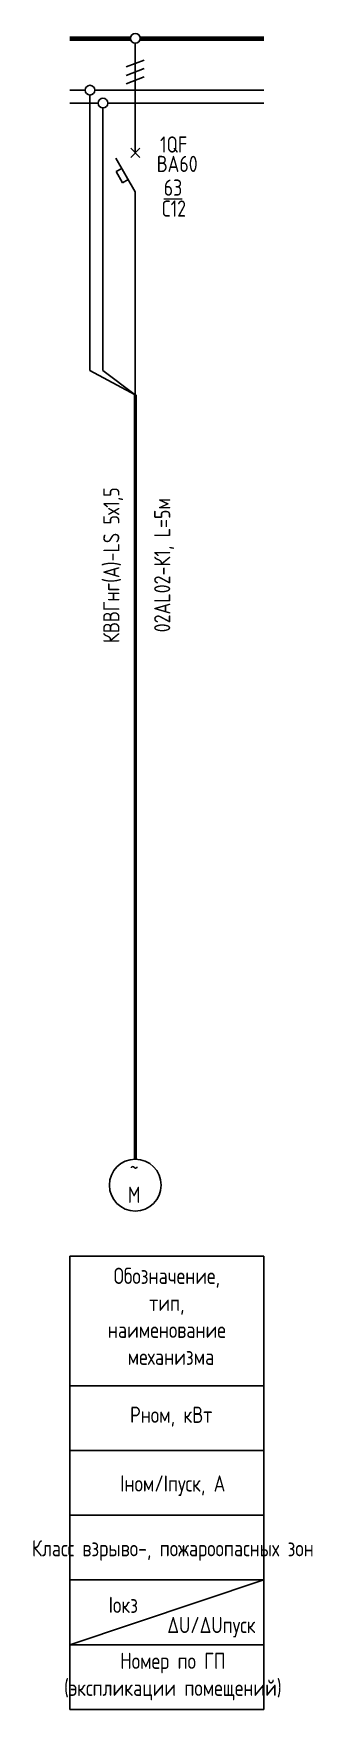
# Model space of a CAD drawing. Header units: millimetres. Extents: x 0 to 1295, y 0 to 686.
# Drawn here: x 1251.9 to 1295, y 427.1 to 685.9 of the extents above.
import ezdxf

# ---------------------------------------------------------------- set-up
doc = ezdxf.new("R2010")
doc.units = ezdxf.units.MM
doc.layers.get('0').update_dxf_attribs({"lineweight": 25})
for name, color, linetype, lineweight in [('OFORMLENIE', 7, 'Continuous', 25), ('ЭТО_0.25', 134, 'Continuous', 25), ('ЭТО_схема 0.5', 3, 'Continuous', 50), ('ЭТО_текст', 1, 'Continuous', 15)]:
    doc.layers.add(name, color=color, linetype=linetype, lineweight=lineweight)
doc.styles.add('GOST_2.304', font='CS_Gost2304.shx')

msp = doc.modelspace()

# ---------------------------------------------------------------- linework, layer by layer
for p, q in [((1267.62, 684.43), (1267.62, 667.5)), ((1267.62, 661.5), (1264.62, 666.7)), ((1267.62, 661.5), (1267.62, 630.13))]:
    msp.add_line(p, q)
at = {"lineweight": 25}
for p, q in [((1260.62, 676.43), (1260.62, 633.91)), ((1262.62, 674.43), (1262.62, 633.91)), ((1268.32, 666.79), (1266.91, 668.21)), ((1268.32, 668.21), (1266.91, 666.79)), ((1265.54, 665.1), (1264.67, 664.6)), ((1264.67, 664.6), (1265.67, 662.87)), ((1265.67, 662.87), (1266.54, 663.37)), ((1260.62, 633.91), (1267.62, 630.13)), ((1260.62, 633.91), (1267.62, 630.13)), ((1262.62, 633.91), (1267.62, 630.13))]:
    msp.add_line(p, q, dxfattribs=at)
for centre in [(1267.62, 685.18), (1260.62, 677.18), (1262.62, 675.18)]:
    msp.add_circle(centre, 0.75)
at = {"layer": 'OFORMLENIE'}
for p, q in [((1266.21, 680.76), (1269.02, 681.81)), ((1266.21, 679.47), (1269.02, 680.52)), ((1266.21, 678.18), (1269.02, 679.23))]:
    msp.add_line(p, q, dxfattribs=at)
msp.add_circle((1267.62, 508.1), 4, dxfattribs=at)
at = {"layer": 'ЭТО_0.25'}
for p, q in [((1257.52, 677.18), (1259.87, 677.18)), ((1261.37, 677.18), (1287.52, 677.18)), ((1257.52, 675.18), (1261.87, 675.18)), ((1263.37, 675.18), (1287.52, 675.18)), ((1257.52, 497.13), (1257.52, 427.13)), ((1257.52, 497.13), (1287.52, 497.13)), ((1287.52, 497.13), (1287.52, 427.13)), ((1287.52, 497.13), (1287.52, 427.13)), ((1257.52, 477.13), (1287.52, 477.13)), ((1257.52, 467.13), (1287.52, 467.13)), ((1257.52, 457.13), (1287.52, 457.13)), ((1257.52, 437.13), (1287.52, 447.13)), ((1257.52, 447.13), (1287.52, 447.13)), ((1257.52, 437.13), (1287.52, 437.13)), ((1257.52, 427.13), (1287.52, 427.13))]:
    msp.add_line(p, q, dxfattribs=at)
at = {"layer": 'ЭТО_схема 0.5', "lineweight": 200}
for p, q in [((1257.52, 685.18), (1266.87, 685.18)), ((1268.37, 685.18), (1287.52, 685.18))]:
    msp.add_line(p, q, dxfattribs=at)
at = {"layer": 'ЭТО_схема 0.5'}
msp.add_lwpolyline([(1267.62, 630.13), (1267.62, 512.1)], dxfattribs=at)

# ---------------------------------------------------------------- texts
at = {"layer": 'ЭТО_текст', "char_height": 2.5, "attachment_point": 8, "style": 'GOST_2.304'}
for s, insert, width in [('1QF', (1273.55, 667.54), 1.77635683940025e-15), ('ВА60', (1274.1, 664.54), 1.77635683940025e-15), ('{\\L63}', (1273.45, 660.88), 1.77635683940025e-15), ('С12', (1273.61, 657.65), 1.77635683940025e-15), ('Iном/Iпуск, А', (1273.43, 460.1), 1.455191522836685e-11), ('Класс взрыво-, пожароопасных зон', (1273.43, 450.1), 1.455191522836685e-11), ('Iокз', (1265.78, 442.04), 1.455191522836685e-11), ('ΔU/ΔUпуск', (1279.4, 438.25), 1.455191522836685e-11), ('Номер по ГП \\P(экспликации помещений)', (1273.43, 428.55), 1.455191522836685e-11)]:
    msp.add_mtext(s, dxfattribs=dict(at, insert=insert, width=width))
at = {"layer": 'ЭТО_текст', "char_height": 2.5, "width": 1.455191522836685e-11, "attachment_point": 8, "rotation": 90, "style": 'GOST_2.304'}
for s, insert in [('КВВГнг(А)-LS 5х1,5', (1265.75, 603.83)), ('02AL02-К1, L=5м', (1273.62, 603.83))]:
    msp.add_mtext(s, dxfattribs=dict(at, insert=insert))
at = {"layer": 'ЭТО_текст', "char_height": 2.5, "attachment_point": 8, "style": 'GOST_2.304'}
for s, insert in [('~\\PM', (1267.45, 505.36)), ('Обозначение,\\Pтип, \\Pнаименование\\P механизма', (1272.5, 480.34)), ('Рном, кВт', (1273.17, 470.81))]:
    msp.add_mtext(s, dxfattribs=dict(at, insert=insert))

doc.saveas('drawing.dxf')
